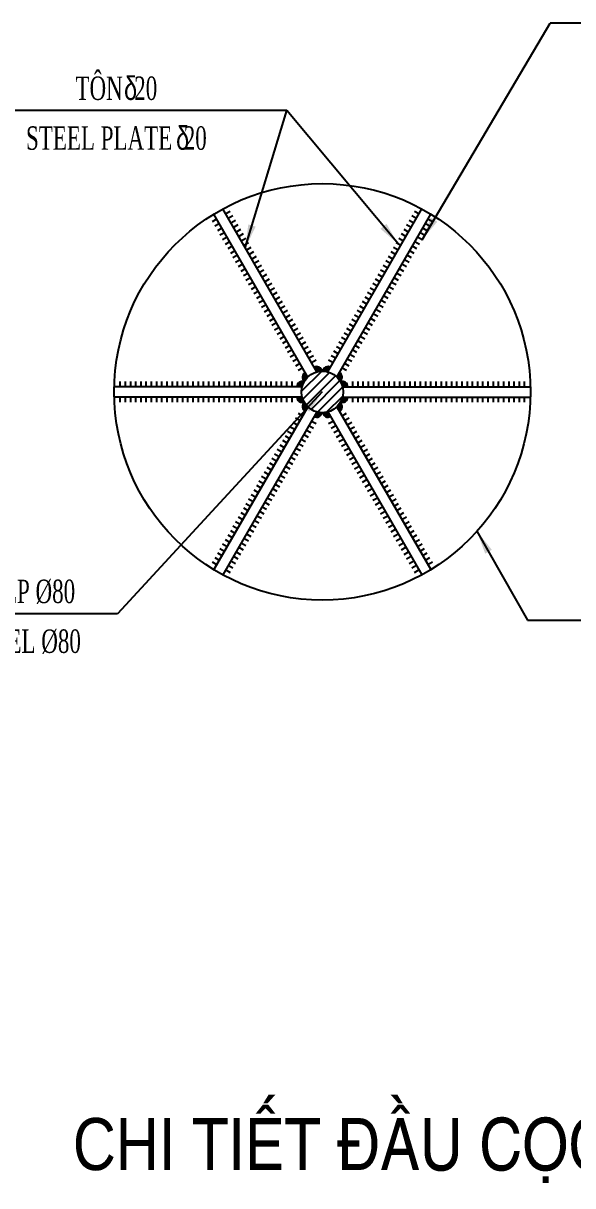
# Model space of a CAD drawing. Extents: x -687 to 808890, y -259 to 107959.
# Drawn here: x 768223 to 769279, y 91647 to 93880 of the extents above; entities that cross this region are included whole.
import ezdxf
from ezdxf.enums import TextEntityAlignment as Align

# ---------------------------------------------------------------- set-up
doc = ezdxf.new("R2010")
doc.units = 0
doc.header["$MEASUREMENT"] = 0
doc.layers.get('0').update_dxf_attribs({"color": 3, "linetype": 'CONTINUOUS'})
for name, color, linetype in [('Han', 7, 'CONTINUOUS'), ('Hatch', 5, 'CONTINUOUS'), ('Kich thuoc', 4, 'CONTINUOUS'), ('Text', 3, 'CONTINUOUS'), ('Thep dai', 6, 'CONTINUOUS')]:
    doc.layers.add(name, color=color, linetype=linetype)
doc.styles.add('Kichthuoc', font='romans.shx', dxfattribs={"width": 0.6})
doc.styles.get("Standard").update_dxf_attribs({"font": 'vntimeh.shx', "width": 0.65})
doc.styles.add('SYMBOL', font='greeks.shx', dxfattribs={"width": 0.8})
doc.styles.add('Ten', font='VHARIALN.TTF')
doc.dimstyles.new('Le 250', dxfattribs={"dimscale": 250, "dimtxt": 0.22, "dimasz": 0.18, "dimexe": 0.1, "dimexo": 0.2, "dimgap": 0.1, "dimtad": 1, "dimdec": 0, "dimzin": 0, "dimdsep": 46, "dimtxsty": 'Kichthuoc', "dimblk": 'ARCHTICK', "dimcen": 0, "dimdle": 0.1, "dimclrd": 2, "dimclre": 2, "dimclrt": 256, "dimadec": 0, "dimazin": 0, "dimtfac": 1, "dimtdec": 0, "dimtix": 1, "dimtmove": 2, "dimatfit": 3, "dimfxl": 1, "dimtolj": 1, "dimtzin": 0, "dimarcsym": 0})

# ---------------------------------------------------------------- blocks, each defined once
blk = doc.blocks.new('_ArchTick')
at = {"color": 0, "linetype": 'ByBlock', "const_width": 0.15}
blk.add_lwpolyline([(-0.5, -0.5), (0.5, 0.5)], dxfattribs=at)

msp = doc.modelspace()

# ---------------------------------------------------------------- hatches: boundary and pattern name
at = {"layer": 'Han'}
for points in [[(768764.6, 93209.1, 0.529798), (768763.4, 93192.6, -0.062746), (768769.6, 93200.4)], [(768782, 93219.1, -0.529798), (768796.8, 93211.9, 0.062746), (768787, 93210.4)], [(768813.4, 93219.1, 0.529798), (768798.5, 93211.9, -0.062746), (768808.4, 93210.4)], [(768830.7, 93209.1, -0.529798), (768831.9, 93192.6, 0.062746), (768825.7, 93200.4)], [(768748.9, 93181.9, -0.529798), (768762.6, 93191.2, 0.062746), (768758.9, 93181.9)], [(768846.4, 93181.9, 0.529798), (768832.7, 93191.2, -0.062746), (768836.4, 93181.9)], [(768748.9, 93161.9, 0.529798), (768762.6, 93152.6, -0.062746), (768758.9, 93161.9)], [(768846.4, 93161.9, -0.529798), (768832.7, 93152.6, 0.062746), (768836.4, 93161.9)], [(768764.6, 93134.7, -0.529798), (768763.4, 93151.2, 0.062746), (768769.6, 93143.4)], [(768830.7, 93134.7, 0.529798), (768831.9, 93151.2, -0.062746), (768825.7, 93143.4)], [(768782, 93124.7, 0.529798), (768796.8, 93131.9, -0.062746), (768787, 93133.4)], [(768813.4, 93124.7, -0.529798), (768798.5, 93131.9, 0.062746), (768808.4, 93133.4)]]:
    msp.add_hatch(color=256, dxfattribs=at).paths.add_polyline_path(points)
at = {"layer": 'Hatch'}
h = msp.add_hatch(dxfattribs=at)
h.set_pattern_fill('ANSI31', color=256, scale=100, style=0)
h.set_pattern_definition([(45, (-36845.864, -13702.995), (-8.83883476, 8.83883476), [])])
h.paths.add_polyline_path([(768757.7, 93171.9, 1), (768837.7, 93171.9, 1)])

# ---------------------------------------------------------------- linework, layer by layer
for p, q in [((768787, 93210.4), (768606.4, 93523.2)), ((768808.4, 93210.4), (768988.9, 93523.2)), ((768769.6, 93200.4), (768589.1, 93513.2)), ((768825.7, 93200.4), (769006.3, 93513.2)), ((768758.9, 93181.9), (768397.8, 93181.9)), ((768836.4, 93181.9), (769197.5, 93181.9)), ((768758.9, 93161.9), (768397.8, 93161.9)), ((768836.4, 93161.9), (769197.5, 93161.9)), ((768769.6, 93143.4), (768589.1, 92830.6)), ((768825.7, 93143.4), (769006.3, 92830.6)), ((768787, 93133.4), (768606.4, 92820.6)), ((768808.4, 93133.4), (768988.9, 92820.6))]:
    msp.add_line(p, q)
msp.add_circle((768797.7, 93171.9), 400)
at = {"layer": 'Han'}
for p, q in [((768620.6, 93518.6), (768612, 93513.6)), ((768983.4, 93513.6), (768974.7, 93518.6)), ((768594.6, 93503.6), (768586, 93498.6)), ((768599.6, 93494.9), (768591, 93489.9)), ((768625.6, 93509.9), (768617, 93504.9)), ((768630.6, 93501.2), (768622, 93496.2)), ((768973.4, 93496.2), (768964.7, 93501.2)), ((768978.4, 93504.9), (768969.7, 93509.9)), ((769004.3, 93489.9), (768995.7, 93494.9)), ((769009.3, 93498.6), (769000.7, 93503.6)), ((768604.6, 93486.2), (768596, 93481.2)), ((768609.6, 93477.6), (768601, 93472.6)), ((768635.6, 93492.6), (768627, 93487.6)), ((768640.6, 93483.9), (768632, 93478.9)), ((768645.6, 93475.3), (768637, 93470.3)), ((768958.4, 93470.3), (768949.7, 93475.3)), ((768963.4, 93478.9), (768954.7, 93483.9)), ((768968.4, 93487.6), (768959.7, 93492.6)), ((768994.3, 93472.6), (768985.7, 93477.6)), ((768999.3, 93481.2), (768990.7, 93486.2)), ((768614.6, 93468.9), (768606, 93463.9)), ((768619.6, 93460.3), (768611, 93455.3)), ((768624.6, 93451.6), (768616, 93446.6)), ((768650.6, 93466.6), (768642, 93461.6)), ((768655.6, 93457.9), (768647, 93452.9)), ((768948.4, 93452.9), (768939.7, 93457.9)), ((768953.4, 93461.6), (768944.7, 93466.6)), ((768979.3, 93446.6), (768970.7, 93451.6)), ((768984.3, 93455.3), (768975.7, 93460.3)), ((768989.3, 93463.9), (768980.7, 93468.9)), ((768629.6, 93442.9), (768621, 93437.9)), ((768634.6, 93434.3), (768626, 93429.3)), ((768660.6, 93449.3), (768652, 93444.3)), ((768665.6, 93440.6), (768657, 93435.6)), ((768670.6, 93432), (768662, 93427)), ((768933.4, 93427), (768924.7, 93432)), ((768938.4, 93435.6), (768929.7, 93440.6)), ((768943.4, 93444.3), (768934.7, 93449.3)), ((768969.3, 93429.3), (768960.7, 93434.3)), ((768974.3, 93437.9), (768965.7, 93442.9)), ((768639.6, 93425.6), (768631, 93420.6)), ((768644.6, 93417), (768636, 93412)), ((768649.6, 93408.3), (768641, 93403.3)), ((768675.6, 93423.3), (768667, 93418.3)), ((768680.6, 93414.6), (768672, 93409.6)), ((768685.6, 93406), (768677, 93401)), ((768918.4, 93401), (768909.7, 93406)), ((768923.4, 93409.6), (768914.7, 93414.6)), ((768928.4, 93418.3), (768919.7, 93423.3)), ((768954.3, 93403.3), (768945.7, 93408.3)), ((768959.3, 93412), (768950.7, 93417)), ((768964.3, 93420.6), (768955.7, 93425.6)), ((768654.6, 93399.6), (768646, 93394.6)), ((768659.6, 93391), (768651, 93386)), ((768690.6, 93397.3), (768682, 93392.3)), ((768695.6, 93388.6), (768687, 93383.6)), ((768908.4, 93383.6), (768899.7, 93388.6)), ((768913.4, 93392.3), (768904.7, 93397.3)), ((768944.3, 93386), (768935.7, 93391)), ((768949.3, 93394.6), (768940.7, 93399.6)), ((768664.6, 93382.3), (768656, 93377.3)), ((768669.6, 93373.6), (768661, 93368.6)), ((768674.6, 93365), (768666, 93360)), ((768700.6, 93380), (768692, 93375)), ((768705.6, 93371.3), (768697, 93366.3)), ((768710.6, 93362.7), (768702, 93357.7)), ((768893.4, 93357.7), (768884.7, 93362.7)), ((768898.4, 93366.3), (768889.7, 93371.3)), ((768903.4, 93375), (768894.7, 93380)), ((768929.3, 93360), (768920.7, 93365)), ((768934.3, 93368.6), (768925.7, 93373.6)), ((768939.3, 93377.3), (768930.7, 93382.3)), ((768679.6, 93356.3), (768671, 93351.3)), ((768684.6, 93347.7), (768676, 93342.7)), ((768689.6, 93339), (768681, 93334)), ((768715.6, 93354), (768707, 93349)), ((768720.6, 93345.3), (768712, 93340.3)), ((768883.4, 93340.3), (768874.7, 93345.3)), ((768888.4, 93349), (768879.7, 93354)), ((768914.3, 93334), (768905.7, 93339)), ((768919.3, 93342.7), (768910.7, 93347.7)), ((768924.3, 93351.3), (768915.7, 93356.3)), ((768694.6, 93330.3), (768686, 93325.3)), ((768699.6, 93321.7), (768691, 93316.7)), ((768725.6, 93336.7), (768717, 93331.7)), ((768730.6, 93328), (768722, 93323)), ((768735.6, 93319.4), (768727, 93314.4)), ((768868.4, 93314.4), (768859.7, 93319.4)), ((768873.4, 93323), (768864.7, 93328)), ((768878.4, 93331.7), (768869.7, 93336.7)), ((768904.3, 93316.7), (768895.7, 93321.7)), ((768909.3, 93325.3), (768900.7, 93330.3)), ((768704.6, 93313), (768696, 93308)), ((768709.6, 93304.4), (768701, 93299.4)), ((768714.6, 93295.7), (768706, 93290.7)), ((768740.6, 93310.7), (768732, 93305.7)), ((768745.6, 93302), (768737, 93297)), ((768750.6, 93293.4), (768742, 93288.4)), ((768853.4, 93288.4), (768844.7, 93293.4)), ((768858.4, 93297), (768849.7, 93302)), ((768863.4, 93305.7), (768854.7, 93310.7)), ((768889.3, 93290.7), (768880.7, 93295.7)), ((768894.3, 93299.4), (768885.7, 93304.4)), ((768899.3, 93308), (768890.7, 93313)), ((768719.6, 93287), (768711, 93282)), ((768724.6, 93278.4), (768716, 93273.4)), ((768755.6, 93284.7), (768747, 93279.7)), ((768760.6, 93276.1), (768752, 93271.1)), ((768843.4, 93271.1), (768834.7, 93276.1)), ((768848.4, 93279.7), (768839.7, 93284.7)), ((768879.3, 93273.4), (768870.7, 93278.4)), ((768884.3, 93282), (768875.7, 93287)), ((768729.6, 93269.7), (768721, 93264.7)), ((768734.6, 93261.1), (768726, 93256.1)), ((768739.6, 93252.4), (768731, 93247.4)), ((768765.6, 93267.4), (768757, 93262.4)), ((768770.6, 93258.7), (768762, 93253.7)), ((768775.6, 93250.1), (768767, 93245.1)), ((768828.4, 93245.1), (768819.7, 93250.1)), ((768833.4, 93253.7), (768824.7, 93258.7)), ((768838.4, 93262.4), (768829.7, 93267.4)), ((768864.3, 93247.4), (768855.7, 93252.4)), ((768869.3, 93256.1), (768860.7, 93261.1)), ((768874.3, 93264.7), (768865.7, 93269.7)), ((768744.6, 93243.7), (768736, 93238.7)), ((768749.6, 93235.1), (768741, 93230.1)), ((768754.6, 93226.4), (768746, 93221.4)), ((768780.6, 93241.4), (768772, 93236.4)), ((768785.6, 93232.8), (768777, 93227.8)), ((768818.4, 93227.8), (768809.7, 93232.8)), ((768823.4, 93236.4), (768814.7, 93241.4)), ((768849.3, 93221.4), (768840.7, 93226.4)), ((768854.3, 93230.1), (768845.7, 93235.1)), ((768859.3, 93238.7), (768850.7, 93243.7)), ((768759.6, 93217.8), (768751, 93212.8)), ((768844.3, 93212.8), (768835.7, 93217.8)), ((768408.9, 93191.9), (768408.9, 93181.9)), ((768418.9, 93191.9), (768418.9, 93181.9)), ((768428.9, 93191.9), (768428.9, 93181.9)), ((768438.9, 93191.9), (768438.9, 93181.9)), ((768448.9, 93191.9), (768448.9, 93181.9)), ((768458.9, 93191.9), (768458.9, 93181.9)), ((768468.9, 93191.9), (768468.9, 93181.9)), ((768478.9, 93191.9), (768478.9, 93181.9)), ((768488.9, 93191.9), (768488.9, 93181.9)), ((768498.9, 93191.9), (768498.9, 93181.9)), ((768508.9, 93191.9), (768508.9, 93181.9)), ((768518.9, 93191.9), (768518.9, 93181.9)), ((768528.9, 93191.9), (768528.9, 93181.9)), ((768538.9, 93191.9), (768538.9, 93181.9)), ((768548.9, 93191.9), (768548.9, 93181.9)), ((768558.9, 93191.9), (768558.9, 93181.9)), ((768568.9, 93191.9), (768568.9, 93181.9)), ((768578.9, 93191.9), (768578.9, 93181.9)), ((768588.9, 93191.9), (768588.9, 93181.9)), ((768598.9, 93191.9), (768598.9, 93181.9)), ((768608.9, 93191.9), (768608.9, 93181.9)), ((768618.9, 93191.9), (768618.9, 93181.9)), ((768628.9, 93191.9), (768628.9, 93181.9)), ((768638.9, 93191.9), (768638.9, 93181.9)), ((768648.9, 93191.9), (768648.9, 93181.9)), ((768658.9, 93191.9), (768658.9, 93181.9)), ((768668.9, 93191.9), (768668.9, 93181.9)), ((768678.9, 93191.9), (768678.9, 93181.9)), ((768688.9, 93191.9), (768688.9, 93181.9)), ((768698.9, 93191.9), (768698.9, 93181.9)), ((768708.9, 93191.9), (768708.9, 93181.9)), ((768718.9, 93191.9), (768718.9, 93181.9)), ((768728.9, 93191.9), (768728.9, 93181.9)), ((768738.9, 93191.9), (768738.9, 93181.9)), ((768856.4, 93181.9), (768856.4, 93191.9)), ((768866.4, 93181.9), (768866.4, 93191.9)), ((768876.4, 93181.9), (768876.4, 93191.9)), ((768886.4, 93181.9), (768886.4, 93191.9)), ((768896.4, 93181.9), (768896.4, 93191.9)), ((768906.4, 93181.9), (768906.4, 93191.9)), ((768916.4, 93181.9), (768916.4, 93191.9)), ((768926.4, 93181.9), (768926.4, 93191.9)), ((768936.4, 93181.9), (768936.4, 93191.9)), ((768946.4, 93181.9), (768946.4, 93191.9)), ((768956.4, 93181.9), (768956.4, 93191.9)), ((768966.4, 93181.9), (768966.4, 93191.9)), ((768976.4, 93181.9), (768976.4, 93191.9)), ((768986.4, 93181.9), (768986.4, 93191.9)), ((768996.4, 93181.9), (768996.4, 93191.9)), ((769006.4, 93181.9), (769006.4, 93191.9)), ((769016.4, 93181.9), (769016.4, 93191.9)), ((769026.4, 93181.9), (769026.4, 93191.9)), ((769036.4, 93181.9), (769036.4, 93191.9)), ((769046.4, 93181.9), (769046.4, 93191.9)), ((769056.4, 93181.9), (769056.4, 93191.9)), ((769066.4, 93181.9), (769066.4, 93191.9)), ((769076.4, 93181.9), (769076.4, 93191.9)), ((769086.4, 93181.9), (769086.4, 93191.9)), ((769096.4, 93181.9), (769096.4, 93191.9)), ((769106.4, 93181.9), (769106.4, 93191.9)), ((769116.4, 93181.9), (769116.4, 93191.9)), ((769126.4, 93181.9), (769126.4, 93191.9)), ((769136.4, 93181.9), (769136.4, 93191.9)), ((769146.4, 93181.9), (769146.4, 93191.9)), ((769156.4, 93181.9), (769156.4, 93191.9)), ((769166.4, 93181.9), (769166.4, 93191.9)), ((769176.4, 93181.9), (769176.4, 93191.9)), ((769186.4, 93181.9), (769186.4, 93191.9)), ((768408.9, 93161.9), (768408.9, 93151.9)), ((768418.9, 93161.9), (768418.9, 93151.9)), ((768428.9, 93161.9), (768428.9, 93151.9)), ((768438.9, 93161.9), (768438.9, 93151.9)), ((768448.9, 93161.9), (768448.9, 93151.9)), ((768458.9, 93161.9), (768458.9, 93151.9)), ((768468.9, 93161.9), (768468.9, 93151.9)), ((768478.9, 93161.9), (768478.9, 93151.9)), ((768488.9, 93161.9), (768488.9, 93151.9)), ((768498.9, 93161.9), (768498.9, 93151.9)), ((768508.9, 93161.9), (768508.9, 93151.9)), ((768518.9, 93161.9), (768518.9, 93151.9)), ((768528.9, 93161.9), (768528.9, 93151.9)), ((768538.9, 93161.9), (768538.9, 93151.9)), ((768548.9, 93161.9), (768548.9, 93151.9)), ((768558.9, 93161.9), (768558.9, 93151.9)), ((768568.9, 93161.9), (768568.9, 93151.9)), ((768578.9, 93161.9), (768578.9, 93151.9)), ((768588.9, 93161.9), (768588.9, 93151.9)), ((768598.9, 93161.9), (768598.9, 93151.9)), ((768608.9, 93161.9), (768608.9, 93151.9)), ((768618.9, 93161.9), (768618.9, 93151.9)), ((768628.9, 93161.9), (768628.9, 93151.9)), ((768638.9, 93161.9), (768638.9, 93151.9)), ((768648.9, 93161.9), (768648.9, 93151.9)), ((768658.9, 93161.9), (768658.9, 93151.9)), ((768668.9, 93161.9), (768668.9, 93151.9)), ((768678.9, 93161.9), (768678.9, 93151.9)), ((768688.9, 93161.9), (768688.9, 93151.9)), ((768698.9, 93161.9), (768698.9, 93151.9)), ((768708.9, 93161.9), (768708.9, 93151.9)), ((768718.9, 93161.9), (768718.9, 93151.9)), ((768728.9, 93161.9), (768728.9, 93151.9)), ((768738.9, 93161.9), (768738.9, 93151.9)), ((768856.4, 93151.9), (768856.4, 93161.9)), ((768866.4, 93151.9), (768866.4, 93161.9)), ((768876.4, 93151.9), (768876.4, 93161.9)), ((768886.4, 93151.9), (768886.4, 93161.9)), ((768896.4, 93151.9), (768896.4, 93161.9)), ((768906.4, 93151.9), (768906.4, 93161.9)), ((768916.4, 93151.9), (768916.4, 93161.9)), ((768926.4, 93151.9), (768926.4, 93161.9)), ((768936.4, 93151.9), (768936.4, 93161.9)), ((768946.4, 93151.9), (768946.4, 93161.9)), ((768956.4, 93151.9), (768956.4, 93161.9)), ((768966.4, 93151.9), (768966.4, 93161.9)), ((768976.4, 93151.9), (768976.4, 93161.9)), ((768986.4, 93151.9), (768986.4, 93161.9)), ((768996.4, 93151.9), (768996.4, 93161.9)), ((769006.4, 93151.9), (769006.4, 93161.9)), ((769016.4, 93151.9), (769016.4, 93161.9)), ((769026.4, 93151.9), (769026.4, 93161.9)), ((769036.4, 93151.9), (769036.4, 93161.9)), ((769046.4, 93151.9), (769046.4, 93161.9)), ((769056.4, 93151.9), (769056.4, 93161.9)), ((769066.4, 93151.9), (769066.4, 93161.9)), ((769076.4, 93151.9), (769076.4, 93161.9)), ((769086.4, 93151.9), (769086.4, 93161.9)), ((769096.4, 93151.9), (769096.4, 93161.9)), ((769106.4, 93151.9), (769106.4, 93161.9)), ((769116.4, 93151.9), (769116.4, 93161.9)), ((769126.4, 93151.9), (769126.4, 93161.9)), ((769136.4, 93151.9), (769136.4, 93161.9)), ((769146.4, 93151.9), (769146.4, 93161.9)), ((769156.4, 93151.9), (769156.4, 93161.9)), ((769166.4, 93151.9), (769166.4, 93161.9)), ((769176.4, 93151.9), (769176.4, 93161.9)), ((769186.4, 93151.9), (769186.4, 93161.9)), ((768746, 93122.4), (768754.6, 93117.4)), ((768751, 93131), (768759.6, 93126)), ((768777, 93116), (768785.6, 93111)), ((768809.7, 93111), (768818.4, 93116)), ((768835.7, 93126), (768844.3, 93131)), ((768840.7, 93117.4), (768849.3, 93122.4)), ((768731, 93096.4), (768739.6, 93091.4)), ((768736, 93105.1), (768744.6, 93100.1)), ((768741, 93113.7), (768749.6, 93108.7)), ((768767, 93098.7), (768775.6, 93093.7)), ((768772, 93107.4), (768780.6, 93102.4)), ((768814.7, 93102.4), (768823.4, 93107.4)), ((768819.7, 93093.7), (768828.4, 93098.7)), ((768845.7, 93108.7), (768854.3, 93113.7)), ((768850.7, 93100.1), (768859.3, 93105.1)), ((768855.7, 93091.4), (768864.3, 93096.4)), ((768716, 93070.4), (768724.6, 93065.4)), ((768721, 93079.1), (768729.6, 93074.1)), ((768726, 93087.7), (768734.6, 93082.7)), ((768752, 93072.7), (768760.6, 93067.7)), ((768757, 93081.4), (768765.6, 93076.4)), ((768762, 93090.1), (768770.6, 93085.1)), ((768824.7, 93085.1), (768833.4, 93090.1)), ((768829.7, 93076.4), (768838.4, 93081.4)), ((768834.7, 93067.7), (768843.4, 93072.7)), ((768860.7, 93082.7), (768869.3, 93087.7)), ((768865.7, 93074.1), (768874.3, 93079.1)), ((768870.7, 93065.4), (768879.3, 93070.4)), ((768706, 93053.1), (768714.6, 93048.1)), ((768711, 93061.8), (768719.6, 93056.8)), ((768742, 93055.4), (768750.6, 93050.4)), ((768747, 93064.1), (768755.6, 93059.1)), ((768839.7, 93059.1), (768848.4, 93064.1)), ((768844.7, 93050.4), (768853.4, 93055.4)), ((768875.7, 93056.8), (768884.3, 93061.8)), ((768880.7, 93048.1), (768889.3, 93053.1)), ((768691, 93027.1), (768699.6, 93022.1)), ((768696, 93035.8), (768704.6, 93030.8)), ((768701, 93044.4), (768709.6, 93039.4)), ((768727, 93029.4), (768735.6, 93024.4)), ((768732, 93038.1), (768740.6, 93033.1)), ((768737, 93046.8), (768745.6, 93041.8)), ((768849.7, 93041.8), (768858.4, 93046.8)), ((768854.7, 93033.1), (768863.4, 93038.1)), ((768859.7, 93024.4), (768868.4, 93029.4)), ((768885.7, 93039.4), (768894.3, 93044.4)), ((768890.7, 93030.8), (768899.3, 93035.8)), ((768895.7, 93022.1), (768904.3, 93027.1)), ((768681, 93009.8), (768689.6, 93004.8)), ((768686, 93018.5), (768694.6, 93013.5)), ((768712, 93003.5), (768720.6, 92998.5)), ((768717, 93012.1), (768725.6, 93007.1)), ((768722, 93020.8), (768730.6, 93015.8)), ((768864.7, 93015.8), (768873.4, 93020.8)), ((768869.7, 93007.1), (768878.4, 93012.1)), ((768874.7, 92998.5), (768883.4, 93003.5)), ((768900.7, 93013.5), (768909.3, 93018.5)), ((768905.7, 93004.8), (768914.3, 93009.8)), ((768666, 92983.8), (768674.6, 92978.8)), ((768671, 92992.5), (768679.6, 92987.5)), ((768676, 93001.1), (768684.6, 92996.1)), ((768702, 92986.1), (768710.6, 92981.1)), ((768707, 92994.8), (768715.6, 92989.8)), ((768879.7, 92989.8), (768888.4, 92994.8)), ((768884.7, 92981.1), (768893.4, 92986.1)), ((768910.7, 92996.1), (768919.3, 93001.1)), ((768915.7, 92987.5), (768924.3, 92992.5)), ((768920.7, 92978.8), (768929.3, 92983.8)), ((768656, 92966.5), (768664.6, 92961.5)), ((768661, 92975.2), (768669.6, 92970.2)), ((768687, 92960.2), (768695.6, 92955.2)), ((768692, 92968.8), (768700.6, 92963.8)), ((768697, 92977.5), (768705.6, 92972.5)), ((768889.7, 92972.5), (768898.4, 92977.5)), ((768894.7, 92963.8), (768903.4, 92968.8)), ((768899.7, 92955.2), (768908.4, 92960.2)), ((768925.7, 92970.2), (768934.3, 92975.2)), ((768930.7, 92961.5), (768939.3, 92966.5)), ((768641, 92940.5), (768649.6, 92935.5)), ((768646, 92949.2), (768654.6, 92944.2)), ((768651, 92957.8), (768659.6, 92952.8)), ((768677, 92942.8), (768685.6, 92937.8)), ((768682, 92951.5), (768690.6, 92946.5)), ((768904.7, 92946.5), (768913.4, 92951.5)), ((768909.7, 92937.8), (768918.4, 92942.8)), ((768935.7, 92952.8), (768944.3, 92957.8)), ((768940.7, 92944.2), (768949.3, 92949.2)), ((768945.7, 92935.5), (768954.3, 92940.5)), ((768626, 92914.5), (768634.6, 92909.5)), ((768631, 92923.2), (768639.6, 92918.2)), ((768636, 92931.9), (768644.6, 92926.9)), ((768662, 92916.9), (768670.6, 92911.9)), ((768667, 92925.5), (768675.6, 92920.5)), ((768672, 92934.2), (768680.6, 92929.2)), ((768914.7, 92929.2), (768923.4, 92934.2)), ((768919.7, 92920.5), (768928.4, 92925.5)), ((768924.7, 92911.9), (768933.4, 92916.9)), ((768950.7, 92926.9), (768959.3, 92931.9)), ((768955.7, 92918.2), (768964.3, 92923.2)), ((768960.7, 92909.5), (768969.3, 92914.5)), ((768616, 92897.2), (768624.6, 92892.2)), ((768621, 92905.9), (768629.6, 92900.9)), ((768652, 92899.5), (768660.6, 92894.5)), ((768657, 92908.2), (768665.6, 92903.2)), ((768929.7, 92903.2), (768938.4, 92908.2)), ((768934.7, 92894.5), (768943.4, 92899.5)), ((768965.7, 92900.9), (768974.3, 92905.9)), ((768970.7, 92892.2), (768979.3, 92897.2)), ((768601, 92871.2), (768609.6, 92866.2)), ((768606, 92879.9), (768614.6, 92874.9)), ((768611, 92888.6), (768619.6, 92883.6)), ((768637, 92873.6), (768645.6, 92868.6)), ((768642, 92882.2), (768650.6, 92877.2)), ((768647, 92890.9), (768655.6, 92885.9)), ((768939.7, 92885.9), (768948.4, 92890.9)), ((768944.7, 92877.2), (768953.4, 92882.2)), ((768949.7, 92868.6), (768958.4, 92873.6)), ((768975.7, 92883.6), (768984.3, 92888.6)), ((768980.7, 92874.9), (768989.3, 92879.9)), ((768985.7, 92866.2), (768994.3, 92871.2)), ((768591, 92853.9), (768599.6, 92848.9)), ((768596, 92862.6), (768604.6, 92857.6)), ((768622, 92847.6), (768630.6, 92842.6)), ((768627, 92856.2), (768635.6, 92851.2)), ((768632, 92864.9), (768640.6, 92859.9)), ((768954.7, 92859.9), (768963.4, 92864.9)), ((768959.7, 92851.2), (768968.4, 92856.2)), ((768964.7, 92842.6), (768973.4, 92847.6)), ((768990.7, 92857.6), (768999.3, 92862.6)), ((768995.7, 92848.9), (769004.3, 92853.9)), ((768586, 92845.3), (768594.6, 92840.3)), ((768612, 92830.3), (768620.6, 92825.3)), ((768617, 92838.9), (768625.6, 92833.9)), ((768969.7, 92833.9), (768978.4, 92838.9)), ((768974.7, 92825.3), (768983.4, 92830.3)), ((769000.7, 92840.3), (769009.3, 92845.3))]:
    msp.add_line(p, q, dxfattribs=at)
for centre, start, end in [((768769.6, 93200.4), 120, 231.6583), ((768787, 93210.4), 8.3417, 120), ((768808.4, 93210.4), 60, 171.6583), ((768825.7, 93200.4), 308.3417, 60), ((768758.9, 93181.9), 68.3417, 180), ((768836.4, 93181.9), 0, 111.6583), ((768758.9, 93161.9), 180, 291.6583), ((768836.4, 93161.9), 248.3417, 0), ((768769.6, 93143.4), 128.3417, 240), ((768825.7, 93143.4), 300, 51.6583), ((768787, 93133.4), 240, 351.6583), ((768808.4, 93133.4), 188.3417, 300)]:
    msp.add_arc(centre, 10, start, end, dxfattribs=at)
at = {"layer": 'Kich thuoc', "color": 2}
msp.add_line((769866.9, 93879.9), (769235.3, 93879.9), dxfattribs=at)
at = {"layer": 'Thep dai'}
msp.add_circle((768797.7, 93171.9), 40, dxfattribs=at)

# ---------------------------------------------------------------- texts
at = {"layer": 'Text', "width": 0.65}
for s, p in [('t«n  20', (768402, 93732.6)), ('steel plate  20', (768402, 93636.9)), ('thÐp %%c80', (768224, 92766.4)), ('steel %%c80', (768224, 92670.7))]:
    msp.add_text(s, height=45, dxfattribs=at).set_placement(p, align=Align.CENTER)
at = {"layer": 'Text', "style": 'SYMBOL', "width": 0.75}
for p in [(768416.8, 93732.6), (768516.8, 93636.9)]:
    msp.add_text('d', height=45, dxfattribs=at).set_placement(p)
at = {"layer": 'Text', "color": 3, "style": 'Ten'}
msp.add_text('Chi tiÕt ®Çu cäc (details of pile head)', height=100, dxfattribs=at).set_placement((769539, 91677.5), align=Align.CENTER)

# ---------------------------------------------------------------- leaders
at = {"layer": 'Kich thuoc'}
for points, override in [([(768989.3, 93463.9), (769235.3, 93879.9)], {"dimtad": 0}), ([(768944, 93455.4), (768729.3, 93712.2), (768169.7, 93712.2)], {"dimtad": 0}), ([(768649.6, 93448.4), (768729.3, 93712.2)], {"dimtad": 0}), ([(768797.7, 93171.9), (768403.9, 92746), (768097.1, 92746)], {"dimtad": 0}), ([(769094.8, 92904.2), (769191.6, 92733.4), (769706.8, 92733.4)], {"dimgap": 0.1, "dimtad": 0})]:
    msp.add_leader(points, dimstyle='Le 250', override=override, dxfattribs=at)

doc.saveas('drawing.dxf')
